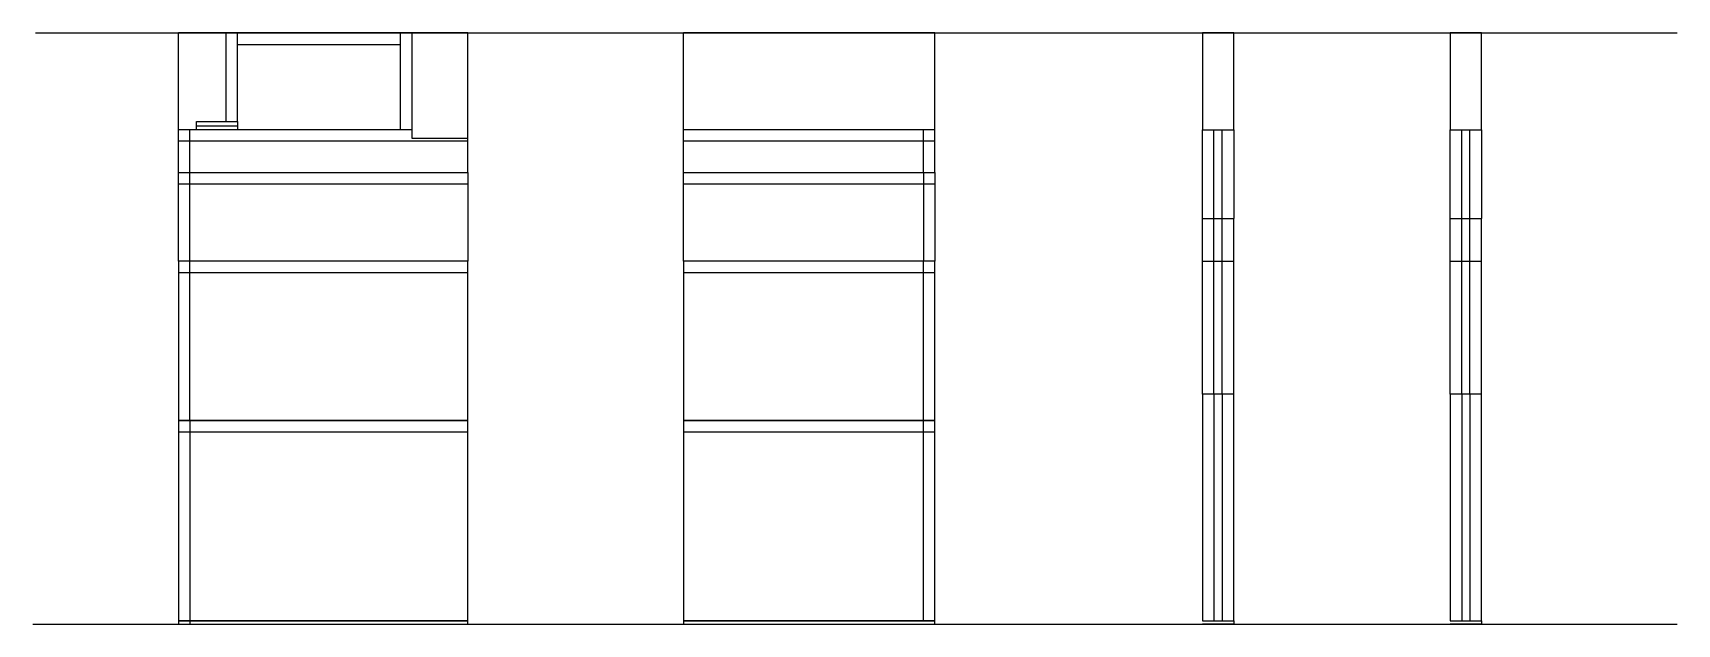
# Model space of a CAD drawing. Header units: metres. Extents: x 7961 to 8962, y 8948 to 9308.
import ezdxf

# ---------------------------------------------------------------- set-up
doc = ezdxf.new("R2010")
doc.units = ezdxf.units.M
for name, color, linetype in [('COTA', 7, 'Continuous'), ('Nível', 7, 'Continuous'), ('Painéis', 7, 'Continuous'), ('SARR_2.2x7', 7, 'Continuous'), ('SARR_EDITAR', 7, 'Continuous')]:
    doc.layers.add(name, color=color, linetype=linetype)

msp = doc.modelspace()

# ---------------------------------------------------------------- linework, layer by layer
at = {"layer": 'COTA', "color": 7, "lineweight": 25}
for p, q in [((8078.6, 9308.1), (8049.6, 9308.1)), ((8049.6, 9249.1), (8049.6, 9308.1)), ((8225.6, 9308.1), (8191.6, 9308.1)), ((8225.6, 9244.1), (8225.6, 9308.1)), ((8510, 9308.1), (8357, 9308.1)), ((8357, 9249.1), (8357, 9308.1)), ((8510, 9249.1), (8510, 9308.1))]:
    msp.add_line(p, q, dxfattribs=at)
for points in [[(8691.8, 9249.1), (8691.8, 9308.1), (8672.8, 9308.1), (8672.8, 9249.1)], [(8842.6, 9249.1), (8842.6, 9308.1), (8823.6, 9308.1), (8823.6, 9249.1)]]:
    msp.add_lwpolyline(points, dxfattribs=at)
at = {"layer": 'Nível', "color": 7, "lineweight": 25}
for p, q in [((7962.5, 9308.1), (8961.7, 9308.1)), ((7961, 8948.1), (8961.7, 8948.1))]:
    msp.add_line(p, q, dxfattribs=at)
at = {"layer": 'Painéis', "color": 7, "lineweight": 25}
for p, q in [((8078.6, 9254.1), (8078.6, 9308.1)), ((8191.6, 9308.1), (8078.6, 9308.1)), ((8191.6, 9308.1), (8191.6, 9244.1)), ((8191.6, 9249.1), (8049.6, 9249.1)), ((8049.6, 9223.1), (8049.6, 9249.1)), ((8060.6, 9254.1), (8078.6, 9254.1)), ((8060.6, 9249.1), (8060.6, 9254.1)), ((8510, 9249.1), (8357, 9249.1)), ((8357, 9223.1), (8357, 9249.1)), ((8510, 9223.1), (8510, 9249.1)), ((8672.8, 9195.1), (8672.8, 9249.1)), ((8672.8, 9249.1), (8691.8, 9249.1)), ((8691.8, 9249.1), (8691.8, 9195.1)), ((8823.6, 9195.1), (8823.6, 9249.1)), ((8823.6, 9249.1), (8842.6, 9249.1)), ((8842.6, 9249.1), (8842.6, 9195.1)), ((8191.6, 9244.1), (8225.6, 9244.1)), ((8225.6, 9223.1), (8225.6, 9244.1)), ((8049.6, 9169.1), (8049.6, 9223.1)), ((8049.6, 9223.1), (8225.6, 9223.1)), ((8225.6, 9223.1), (8225.6, 9169.1)), ((8357, 9169.1), (8357, 9223.1)), ((8357, 9223.1), (8510, 9223.1)), ((8510, 9223.1), (8510, 9169.1)), ((8672.8, 9195.1), (8691.8, 9195.1)), ((8672.8, 9169.1), (8672.8, 9195.1)), ((8691.8, 9169.1), (8691.8, 9195.1)), ((8823.6, 9195.1), (8842.6, 9195.1)), ((8823.6, 9169.1), (8823.6, 9195.1)), ((8842.6, 9169.1), (8842.6, 9195.1)), ((8049.6, 9169.1), (8049.6, 9072.1)), ((8225.6, 9169.1), (8049.6, 9169.1)), ((8225.6, 9072.1), (8225.6, 9169.1)), ((8357, 9169.1), (8357, 9072.1)), ((8510, 9169.1), (8357, 9169.1)), ((8510, 9072.1), (8510, 9169.1)), ((8672.8, 9088.1), (8672.8, 9169.1)), ((8672.8, 9169.1), (8691.8, 9169.1)), ((8691.8, 9088.1), (8691.8, 9169.1)), ((8823.6, 9088.1), (8823.6, 9169.1)), ((8823.6, 9169.1), (8842.6, 9169.1)), ((8842.6, 9088.1), (8842.6, 9169.1)), ((8672.8, 9088.1), (8672.8, 8950.1)), ((8691.8, 9088.1), (8672.8, 9088.1)), ((8691.8, 8950.1), (8691.8, 9088.1)), ((8823.6, 9088.1), (8823.6, 8950.1)), ((8842.6, 9088.1), (8823.6, 9088.1)), ((8842.6, 8950.1), (8842.6, 9088.1)), ((8049.6, 9072.1), (8049.6, 8948.1)), ((8049.6, 9072.1), (8225.6, 9072.1)), ((8225.6, 9072.1), (8049.6, 9072.1)), ((8225.6, 8948.1), (8225.6, 9072.1)), ((8357, 9072.1), (8357, 8948.1)), ((8357, 9072.1), (8510, 9072.1)), ((8510, 9072.1), (8357, 9072.1)), ((8510, 8948.1), (8510, 9072.1)), ((8049.6, 8950.1), (8225.6, 8950.1)), ((8357, 8950.1), (8510, 8950.1)), ((8672.8, 8950.1), (8691.8, 8950.1)), ((8823.6, 8950.1), (8842.6, 8950.1))]:
    msp.add_line(p, q, dxfattribs=at)
for points in [[(8225.6, 8950.1), (8049.6, 8950.1), (8049.6, 8948.1), (8225.6, 8948.1)], [(8510, 8950.1), (8357, 8950.1), (8357, 8948.1), (8510, 8948.1)], [(8672.8, 8950.1), (8691.8, 8950.1), (8691.8, 8948.1), (8672.8, 8948.1)], [(8823.6, 8950.1), (8842.6, 8950.1), (8842.6, 8948.1), (8823.6, 8948.1)]]:
    msp.add_lwpolyline(points, dxfattribs=at)
at = {"layer": 'SARR_2.2x7', "color": 7, "lineweight": 25}
for p, q in [((8085.6, 9254.1), (8085.6, 9308.1)), ((8184.6, 9308.1), (8184.6, 9249.1)), ((8085.6, 9301.1), (8184.6, 9301.1)), ((8056.6, 9223.1), (8056.6, 9249.1)), ((8078.6, 9254.1), (8085.6, 9254.1)), ((8503, 9223.1), (8503, 9249.1)), ((8679.8, 9195.1), (8679.8, 9249.1)), ((8684.7, 9195.1), (8684.7, 9249.1)), ((8830.6, 9195.1), (8830.6, 9249.1)), ((8835.5, 9195.1), (8835.5, 9249.1)), ((8225.6, 9242.1), (8049.6, 9242.1)), ((8510, 9242.1), (8357, 9242.1)), ((8056.6, 9169.1), (8056.6, 9223.1)), ((8503, 9223.1), (8503, 9169.1)), ((8225.6, 9216.1), (8049.6, 9216.1)), ((8510, 9216.1), (8357, 9216.1)), ((8679.8, 9169.1), (8679.8, 9195.1)), ((8684.7, 9169.1), (8684.7, 9195.1)), ((8830.6, 9169.1), (8830.6, 9195.1)), ((8835.5, 9169.1), (8835.5, 9195.1)), ((8056.6, 9072.1), (8056.6, 9169.1)), ((8503, 9072.1), (8503, 9169.1)), ((8679.8, 9088.1), (8679.8, 9169.1)), ((8684.8, 9088.1), (8684.8, 9169.1)), ((8830.6, 9088.1), (8830.6, 9169.1)), ((8835.6, 9088.1), (8835.6, 9169.1)), ((8225.6, 9162.1), (8049.6, 9162.1)), ((8510, 9162.1), (8357, 9162.1)), ((8679.8, 9088.1), (8679.8, 8950.1)), ((8684.8, 9088.1), (8684.8, 8950.1)), ((8830.6, 9088.1), (8830.6, 8950.1)), ((8835.6, 9088.1), (8835.6, 8950.1)), ((8056.6, 9072.1), (8056.6, 8948.1)), ((8503, 8950.1), (8503, 9072.1)), ((8225.6, 9065.1), (8049.6, 9065.1)), ((8510, 9065.1), (8357, 9065.1)), ((8056.6, 8950.1), (8056.6, 8950.1)), ((8218.6, 8950.1), (8218.6, 8950.1)), ((8364, 8950.1), (8364, 8950.1)), ((8503, 8950.1), (8503, 8950.1))]:
    msp.add_line(p, q, dxfattribs=at)
at = {"layer": 'SARR_EDITAR', "color": 7, "lineweight": 25}
for p, q in [((8060.6, 9251.6), (8085.6, 9251.6)), ((8085.6, 9254.1), (8085.6, 9249.1))]:
    msp.add_line(p, q, dxfattribs=at)

doc.saveas('drawing.dxf')
